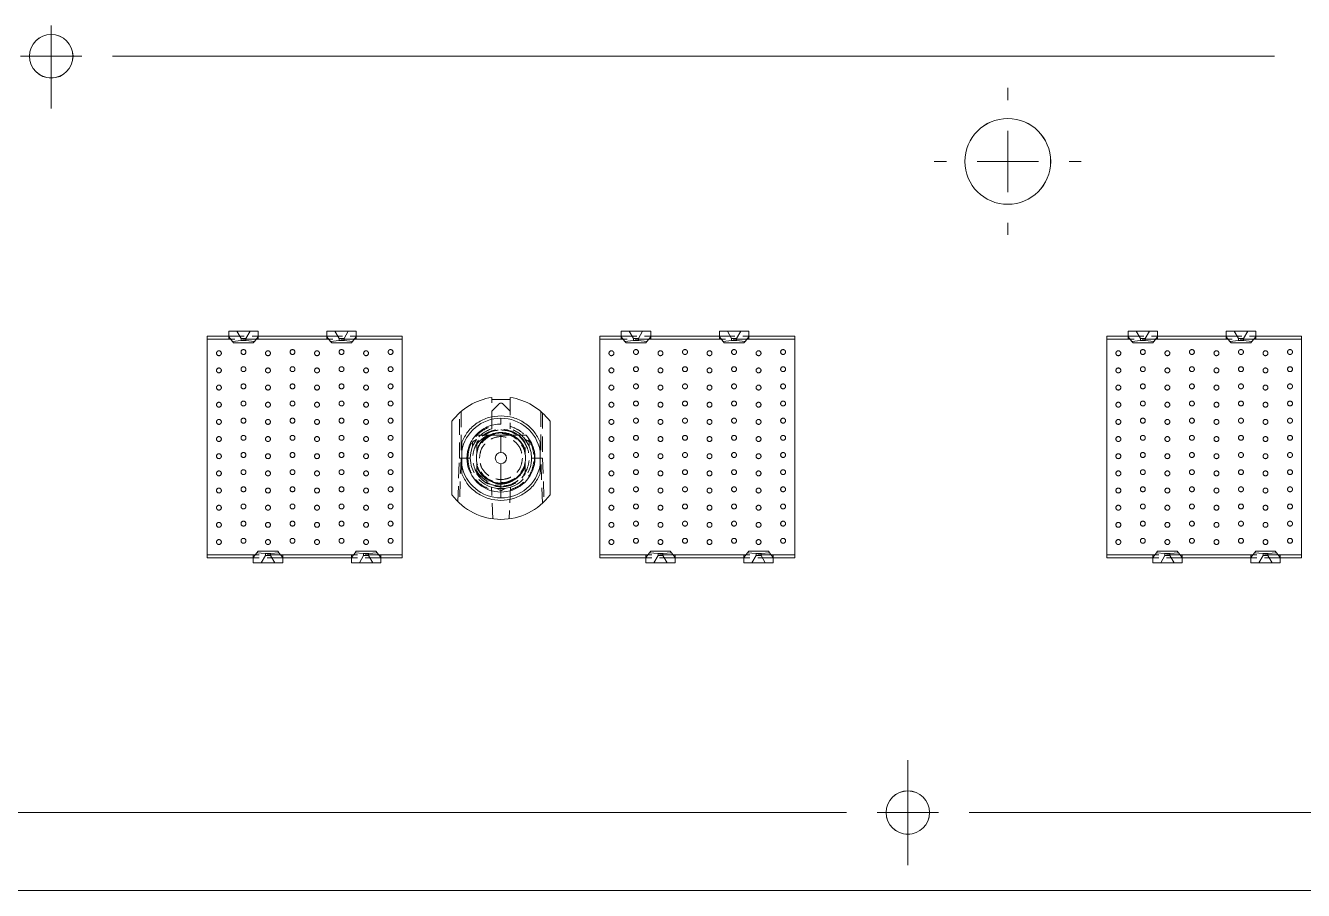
# Model space of a CAD drawing. Header units: millimetres. Extents: x -17 to 589, y 5 to 415.
# Drawn here: x 290.5 to 394.7, y 96.4 to 166.9 of the extents above; entities that cross this region are included whole.
import ezdxf

# ---------------------------------------------------------------- set-up
doc = ezdxf.new("R2010")
doc.units = ezdxf.units.MM
doc.linetypes.add('HIDDEN', pattern=[1.905, 1.27, -0.635])

# ---------------------------------------------------------------- blocks, each defined once
blk = doc.blocks.new('SW_CENTERMARKSYMBOL_1')
at = {"color": 0, "linetype": 'Continuous', "lineweight": 0}
for p, q in [((104.77, 0), (104.77, 2.5)), ((104.77, 0), (102.27, 0)), ((104.77, 0), (104.77, -2.5)), ((104.77, 0), (107.27, 0)), ((204.54, 0), (109.77, 0)), ((104.77, -2.5), (104.77, -4.275))]:
    blk.add_line(p, q, dxfattribs=at)
blk = doc.blocks.new('SW_CENTERMARKSYMBOL_0')
at = {"color": 0, "linetype": 'Continuous', "lineweight": 0}
for p, q in [((139.7, 2.5), (139.7, 4.275)), ((139.7, 0), (139.7, 2.5)), ((134.7, 0), (5, 0)), ((139.7, 0), (137.2, 0)), ((139.7, 0), (139.7, -2.5)), ((139.7, 0), (142.2, 0)), ((274.4, 0), (144.7, 0)), ((139.7, -2.5), (139.7, -4.275))]:
    blk.add_line(p, q, dxfattribs=at)
blk = doc.blocks.new('SW_CENTERMARKSYMBOL_6')
at = {"color": 0, "linetype": 'Continuous', "lineweight": 0}
for p, q in [((0, 5), (0, 6)), ((0, 0), (0, 2.5)), ((-5, 0), (-6, 0)), ((0, 0), (-2.5, 0)), ((0, 0), (0, -2.5)), ((0, 0), (2.5, 0)), ((5, 0), (6, 0)), ((0, -5), (0, -6))]:
    blk.add_line(p, q, dxfattribs=at)
blk = doc.blocks.new('d')
at = {"color": 5, "lineweight": 15}
blk.add_line((685.8, 50.93), (1117.6, 50.93), dxfattribs=at)
for centre, radius in [((901.69, 118.98), 1.78), ((979.7, 110.4), 3.5), ((971.55, 57.28), 1.77)]:
    blk.add_circle(centre, radius, dxfattribs=at)
at = {"color": 5, "lineweight": 0}
for name, p in [('SW_CENTERMARKSYMBOL_1', (796.92, 118.98)), ('SW_CENTERMARKSYMBOL_6', (979.7, 110.4)), ('SW_CENTERMARKSYMBOL_0', (831.85, 57.28))]:
    blk.add_blockref(name, p, dxfattribs=at)

msp = doc.modelspace()

# ---------------------------------------------------------------- linework, layer by layer
at = {"color": 7, "linetype": 'Continuous', "lineweight": 15}
for p, q in [((307.0269, 141.5639), (307.0269, 142.0139)), ((307.0269, 142.0139), (307.6805, 142.0139)), ((307.6805, 142.0139), (308.0269, 141.4139)), ((307.6805, 142.0139), (308.7733, 142.0139)), ((308.4269, 141.4139), (308.7733, 142.0139)), ((308.7733, 142.0139), (309.4269, 142.0139)), ((309.4269, 142.0139), (309.4269, 141.5639)), ((315.0269, 141.5639), (315.0269, 142.0139)), ((315.0269, 142.0139), (315.6805, 142.0139)), ((315.6805, 142.0139), (316.0269, 141.4139)), ((315.6805, 142.0139), (316.7733, 142.0139)), ((316.4269, 141.4139), (316.7733, 142.0139)), ((316.7733, 142.0139), (317.4269, 142.0139)), ((317.4269, 142.0139), (317.4269, 141.5639)), ((339.0369, 141.5639), (339.0369, 142.0139)), ((339.0369, 142.0139), (339.6905, 142.0139)), ((339.6905, 142.0139), (340.0369, 141.4139)), ((339.6905, 142.0139), (340.7833, 142.0139)), ((340.4369, 141.4139), (340.7833, 142.0139)), ((340.7833, 142.0139), (341.4369, 142.0139)), ((341.4369, 142.0139), (341.4369, 141.5639)), ((347.0369, 141.5639), (347.0369, 142.0139)), ((347.0369, 142.0139), (347.6905, 142.0139)), ((347.6905, 142.0139), (348.0369, 141.4139)), ((347.6905, 142.0139), (348.7833, 142.0139)), ((348.4369, 141.4139), (348.7833, 142.0139)), ((348.7833, 142.0139), (349.4369, 142.0139)), ((349.4369, 142.0139), (349.4369, 141.5639)), ((380.3769, 141.5639), (380.3769, 142.0139)), ((380.3769, 142.0139), (381.0305, 142.0139)), ((381.0305, 142.0139), (381.3769, 141.4139)), ((381.0305, 142.0139), (382.1233, 142.0139)), ((381.7769, 141.4139), (382.1233, 142.0139)), ((382.1233, 142.0139), (382.7769, 142.0139)), ((382.7769, 142.0139), (382.7769, 141.5639)), ((388.3769, 141.5639), (388.3769, 142.0139)), ((388.3769, 142.0139), (389.0305, 142.0139)), ((389.0305, 142.0139), (389.3769, 141.4139)), ((389.0305, 142.0139), (390.1233, 142.0139)), ((389.7769, 141.4139), (390.1233, 142.0139)), ((390.1233, 142.0139), (390.7769, 142.0139)), ((390.7769, 142.0139), (390.7769, 141.5639)), ((305.2769, 141.6139), (307.0269, 141.6139)), ((305.2769, 141.6139), (305.2769, 141.3639)), ((305.2769, 141.3639), (305.2769, 123.7639)), ((307.0269, 141.3639), (305.2769, 141.3639)), ((307.3316, 141.1831), (307.0269, 141.5639)), ((307.0269, 141.3639), (307.0269, 141.5639)), ((307.3316, 141.1831), (308.0269, 141.2439)), ((307.4269, 141.0639), (307.3316, 141.1831)), ((309.0269, 141.0639), (307.4269, 141.0639)), ((308.0269, 141.4139), (308.0269, 141.2439)), ((308.4269, 141.4139), (308.0269, 141.4139)), ((308.0269, 141.2439), (308.4269, 141.2439)), ((308.4269, 141.2439), (308.4269, 141.4139)), ((308.4269, 141.2439), (309.1223, 141.1831)), ((309.1223, 141.1831), (309.0269, 141.0639)), ((309.1223, 141.1831), (309.4269, 141.5639)), ((309.4269, 141.6139), (315.0269, 141.6139)), ((309.4269, 141.5639), (309.4269, 141.3639)), ((315.0269, 141.3639), (309.4269, 141.3639)), ((315.3316, 141.1831), (315.0269, 141.5639)), ((315.0269, 141.3639), (315.0269, 141.5639)), ((315.3316, 141.1831), (316.0269, 141.2439)), ((315.4269, 141.0639), (315.3316, 141.1831)), ((317.0269, 141.0639), (315.4269, 141.0639)), ((316.4269, 141.4139), (316.0269, 141.4139)), ((316.0269, 141.4139), (316.0269, 141.2439)), ((316.0269, 141.2439), (316.4269, 141.2439)), ((316.4269, 141.2439), (316.4269, 141.4139)), ((316.4269, 141.2439), (317.1223, 141.1831)), ((317.1223, 141.1831), (317.0269, 141.0639)), ((317.4269, 141.5639), (317.1223, 141.1831)), ((317.4269, 141.6139), (321.1769, 141.6139)), ((317.4269, 141.5639), (317.4269, 141.3639)), ((321.1769, 141.3639), (317.4269, 141.3639)), ((321.1769, 141.6139), (321.1769, 141.3639)), ((321.1769, 123.7639), (321.1769, 141.3639)), ((337.2869, 141.6139), (339.0369, 141.6139)), ((337.2869, 141.6139), (337.2869, 141.3639)), ((339.0369, 141.3639), (337.2869, 141.3639)), ((337.2869, 141.3639), (337.2869, 123.7639)), ((339.3416, 141.1831), (339.0369, 141.5639)), ((339.0369, 141.3639), (339.0369, 141.5639)), ((339.3416, 141.1831), (340.0369, 141.2439)), ((339.4369, 141.0639), (339.3416, 141.1831)), ((341.0369, 141.0639), (339.4369, 141.0639)), ((340.4369, 141.4139), (340.0369, 141.4139)), ((340.0369, 141.4139), (340.0369, 141.2439)), ((340.0369, 141.2439), (340.4369, 141.2439)), ((340.4369, 141.2439), (340.4369, 141.4139)), ((340.4369, 141.2439), (341.1323, 141.1831)), ((341.1323, 141.1831), (341.0369, 141.0639)), ((341.1323, 141.1831), (341.4369, 141.5639)), ((341.4369, 141.6139), (347.0369, 141.6139)), ((341.4369, 141.5639), (341.4369, 141.3639)), ((347.0369, 141.3639), (341.4369, 141.3639)), ((347.3416, 141.1831), (347.0369, 141.5639)), ((347.0369, 141.3639), (347.0369, 141.5639)), ((347.3416, 141.1831), (348.0369, 141.2439)), ((347.4369, 141.0639), (347.3416, 141.1831)), ((349.0369, 141.0639), (347.4369, 141.0639)), ((348.4369, 141.4139), (348.0369, 141.4139)), ((348.0369, 141.4139), (348.0369, 141.2439)), ((348.0369, 141.2439), (348.4369, 141.2439)), ((348.4369, 141.2439), (348.4369, 141.4139)), ((348.4369, 141.2439), (349.1323, 141.1831)), ((349.1323, 141.1831), (349.0369, 141.0639)), ((349.4369, 141.5639), (349.1323, 141.1831)), ((349.4369, 141.6139), (353.1869, 141.6139)), ((349.4369, 141.5639), (349.4369, 141.3639)), ((353.1869, 141.3639), (349.4369, 141.3639)), ((353.1869, 141.6139), (353.1869, 141.3639)), ((353.1869, 123.7639), (353.1869, 141.3639)), ((378.6269, 141.6139), (380.3769, 141.6139)), ((378.6269, 141.6139), (378.6269, 141.3639)), ((378.6269, 141.3639), (378.6269, 123.7639)), ((380.3769, 141.3639), (378.6269, 141.3639)), ((380.6816, 141.1831), (380.3769, 141.5639)), ((380.3769, 141.3639), (380.3769, 141.5639)), ((380.6816, 141.1831), (381.3769, 141.2439)), ((380.7769, 141.0639), (380.6816, 141.1831)), ((382.3769, 141.0639), (380.7769, 141.0639)), ((381.3769, 141.4139), (381.3769, 141.2439)), ((381.7769, 141.4139), (381.3769, 141.4139)), ((381.3769, 141.2439), (381.7769, 141.2439)), ((381.7769, 141.2439), (381.7769, 141.4139)), ((381.7769, 141.2439), (382.4723, 141.1831)), ((382.4723, 141.1831), (382.3769, 141.0639)), ((382.4723, 141.1831), (382.7769, 141.5639)), ((382.7769, 141.6139), (388.3769, 141.6139)), ((382.7769, 141.5639), (382.7769, 141.3639)), ((388.3769, 141.3639), (382.7769, 141.3639)), ((388.6816, 141.1831), (388.3769, 141.5639)), ((388.3769, 141.3639), (388.3769, 141.5639)), ((388.6816, 141.1831), (389.3769, 141.2439)), ((388.7769, 141.0639), (388.6816, 141.1831)), ((390.3769, 141.0639), (388.7769, 141.0639)), ((389.3769, 141.4139), (389.3769, 141.2439)), ((389.7769, 141.4139), (389.3769, 141.4139)), ((389.3769, 141.2439), (389.7769, 141.2439)), ((389.7769, 141.2439), (389.7769, 141.4139)), ((389.7769, 141.2439), (390.4723, 141.1831)), ((390.4723, 141.1831), (390.3769, 141.0639)), ((390.7769, 141.5639), (390.4723, 141.1831)), ((390.7769, 141.6139), (394.5269, 141.6139)), ((390.7769, 141.5639), (390.7769, 141.3639)), ((394.5269, 141.3639), (390.7769, 141.3639)), ((394.5269, 141.6139), (394.5269, 141.3639)), ((394.5269, 123.7639), (394.5269, 141.3639)), ((328.4769, 136.6073), (328.4769, 136.4389)), ((329.9769, 136.6073), (329.9769, 136.4389)), ((329.9769, 136.4389), (328.4769, 136.4389)), ((325.2269, 134.6639), (325.2269, 128.6639)), ((329.2269, 134.9139), (329.2269, 134.4389)), ((333.2269, 128.6639), (333.2269, 134.6639)), ((329.2269, 132.1287), (329.2269, 133.5389)), ((329.2269, 128.8889), (329.2269, 131.1991)), ((329.2269, 128.8889), (329.2269, 128.4139)), ((309.3316, 123.9447), (309.4269, 124.0639)), ((309.4269, 124.0639), (311.0269, 124.0639)), ((311.0269, 124.0639), (311.1223, 123.9447)), ((317.3314, 123.9445), (317.4269, 124.0639)), ((317.4269, 124.0639), (319.0269, 124.0639)), ((319.0269, 124.0639), (319.1224, 123.9445)), ((341.3416, 123.9447), (341.4369, 124.0639)), ((341.4369, 124.0639), (343.0369, 124.0639)), ((343.0369, 124.0639), (343.1323, 123.9447)), ((349.3414, 123.9445), (349.4369, 124.0639)), ((349.4369, 124.0639), (351.0369, 124.0639)), ((351.0369, 124.0639), (351.1324, 123.9445)), ((382.6816, 123.9447), (382.7769, 124.0639)), ((382.7769, 124.0639), (384.3769, 124.0639)), ((384.3769, 124.0639), (384.4723, 123.9447)), ((390.6814, 123.9445), (390.7769, 124.0639)), ((390.7769, 124.0639), (392.3769, 124.0639)), ((392.3769, 124.0639), (392.4724, 123.9445)), ((305.2769, 123.7639), (309.0269, 123.7639)), ((305.2769, 123.7639), (305.2769, 123.5139)), ((305.2769, 123.5139), (309.0269, 123.5139)), ((309.3316, 123.9447), (309.0269, 123.5639)), ((309.0269, 123.5639), (309.0269, 123.7639)), ((309.0269, 123.1139), (309.0269, 123.5639)), ((309.6805, 123.1139), (309.0269, 123.1139)), ((310.0269, 123.8839), (309.3316, 123.9447)), ((310.0269, 123.7139), (309.6805, 123.1139)), ((310.7733, 123.1139), (309.6805, 123.1139)), ((310.0269, 123.8839), (310.0269, 123.7139)), ((310.4269, 123.8839), (310.0269, 123.8839)), ((310.0269, 123.7139), (310.4269, 123.7139)), ((311.1223, 123.9447), (310.4269, 123.8839)), ((310.4269, 123.7139), (310.4269, 123.8839)), ((310.7733, 123.1139), (310.4269, 123.7139)), ((311.4269, 123.1139), (310.7733, 123.1139)), ((311.1223, 123.9447), (311.4269, 123.5639)), ((311.4269, 123.7639), (317.0269, 123.7639)), ((311.4269, 123.7639), (311.4269, 123.5639)), ((311.4269, 123.5639), (311.4269, 123.1139)), ((317.0269, 123.5139), (311.4269, 123.5139)), ((317.0269, 123.5639), (317.3314, 123.9445)), ((317.0269, 123.5639), (317.0269, 123.7639)), ((317.0269, 123.1139), (317.0269, 123.5639)), ((317.6805, 123.1139), (317.0269, 123.1139)), ((318.0269, 123.8839), (317.3314, 123.9445)), ((318.0269, 123.7139), (317.6805, 123.1139)), ((318.7733, 123.1139), (317.6805, 123.1139)), ((318.4269, 123.8839), (318.0269, 123.8839)), ((318.0269, 123.8839), (318.0269, 123.7139)), ((318.0269, 123.7139), (318.4269, 123.7139)), ((319.1224, 123.9445), (318.4269, 123.8839)), ((318.4269, 123.7139), (318.4269, 123.8839)), ((318.7733, 123.1139), (318.4269, 123.7139)), ((319.4269, 123.1139), (318.7733, 123.1139)), ((319.1224, 123.9445), (319.4269, 123.5639)), ((319.4269, 123.7639), (321.1769, 123.7639)), ((319.4269, 123.7639), (319.4269, 123.5639)), ((319.4269, 123.5639), (319.4269, 123.1139)), ((321.1769, 123.5139), (319.4269, 123.5139)), ((321.1769, 123.5139), (321.1769, 123.7639)), ((337.2869, 123.7639), (341.0369, 123.7639)), ((337.2869, 123.7639), (337.2869, 123.5139)), ((337.2869, 123.5139), (341.0369, 123.5139)), ((341.3416, 123.9447), (341.0369, 123.5639)), ((341.0369, 123.5639), (341.0369, 123.7639)), ((341.0369, 123.1139), (341.0369, 123.5639)), ((341.6905, 123.1139), (341.0369, 123.1139)), ((342.0369, 123.8839), (341.3416, 123.9447)), ((342.0369, 123.7139), (341.6905, 123.1139)), ((342.7833, 123.1139), (341.6905, 123.1139)), ((342.0369, 123.8839), (342.0369, 123.7139)), ((342.4369, 123.8839), (342.0369, 123.8839)), ((342.0369, 123.7139), (342.4369, 123.7139)), ((343.1323, 123.9447), (342.4369, 123.8839)), ((342.4369, 123.7139), (342.4369, 123.8839)), ((342.7833, 123.1139), (342.4369, 123.7139)), ((343.4369, 123.1139), (342.7833, 123.1139)), ((343.1323, 123.9447), (343.4369, 123.5639)), ((343.4369, 123.7639), (349.0369, 123.7639)), ((343.4369, 123.7639), (343.4369, 123.5639)), ((343.4369, 123.5639), (343.4369, 123.1139)), ((349.0369, 123.5139), (343.4369, 123.5139)), ((349.0369, 123.5639), (349.3414, 123.9445)), ((349.0369, 123.5639), (349.0369, 123.7639)), ((349.0369, 123.1139), (349.0369, 123.5639)), ((349.6905, 123.1139), (349.0369, 123.1139)), ((350.0369, 123.8839), (349.3414, 123.9445)), ((350.0369, 123.7139), (349.6905, 123.1139)), ((350.7833, 123.1139), (349.6905, 123.1139)), ((350.4369, 123.8839), (350.0369, 123.8839)), ((350.0369, 123.8839), (350.0369, 123.7139)), ((350.0369, 123.7139), (350.4369, 123.7139)), ((351.1324, 123.9445), (350.4369, 123.8839)), ((350.4369, 123.7139), (350.4369, 123.8839)), ((350.7833, 123.1139), (350.4369, 123.7139)), ((351.4369, 123.1139), (350.7833, 123.1139)), ((351.1324, 123.9445), (351.4369, 123.5639)), ((351.4369, 123.7639), (353.1869, 123.7639)), ((351.4369, 123.7639), (351.4369, 123.5639)), ((351.4369, 123.5639), (351.4369, 123.1139)), ((353.1869, 123.5139), (351.4369, 123.5139)), ((353.1869, 123.5139), (353.1869, 123.7639)), ((378.6269, 123.7639), (382.3769, 123.7639)), ((378.6269, 123.7639), (378.6269, 123.5139)), ((378.6269, 123.5139), (382.3769, 123.5139)), ((382.6816, 123.9447), (382.3769, 123.5639)), ((382.3769, 123.5639), (382.3769, 123.7639)), ((382.3769, 123.1139), (382.3769, 123.5639)), ((383.0305, 123.1139), (382.3769, 123.1139)), ((383.3769, 123.8839), (382.6816, 123.9447)), ((383.3769, 123.7139), (383.0305, 123.1139)), ((384.1233, 123.1139), (383.0305, 123.1139)), ((383.3769, 123.8839), (383.3769, 123.7139)), ((383.7769, 123.8839), (383.3769, 123.8839)), ((383.3769, 123.7139), (383.7769, 123.7139)), ((384.4723, 123.9447), (383.7769, 123.8839)), ((383.7769, 123.7139), (383.7769, 123.8839)), ((384.1233, 123.1139), (383.7769, 123.7139)), ((384.7769, 123.1139), (384.1233, 123.1139)), ((384.4723, 123.9447), (384.7769, 123.5639)), ((384.7769, 123.7639), (390.3769, 123.7639)), ((384.7769, 123.7639), (384.7769, 123.5639)), ((384.7769, 123.5639), (384.7769, 123.1139)), ((390.3769, 123.5139), (384.7769, 123.5139)), ((390.3769, 123.5639), (390.6814, 123.9445)), ((390.3769, 123.5639), (390.3769, 123.7639)), ((390.3769, 123.1139), (390.3769, 123.5639)), ((391.0305, 123.1139), (390.3769, 123.1139)), ((391.3769, 123.8839), (390.6814, 123.9445)), ((391.3769, 123.7139), (391.0305, 123.1139)), ((392.1233, 123.1139), (391.0305, 123.1139)), ((391.7769, 123.8839), (391.3769, 123.8839)), ((391.3769, 123.8839), (391.3769, 123.7139)), ((391.3769, 123.7139), (391.7769, 123.7139)), ((392.4724, 123.9445), (391.7769, 123.8839)), ((391.7769, 123.7139), (391.7769, 123.8839)), ((392.1233, 123.1139), (391.7769, 123.7139)), ((392.7769, 123.1139), (392.1233, 123.1139)), ((392.4724, 123.9445), (392.7769, 123.5639)), ((392.7769, 123.7639), (394.5269, 123.7639)), ((392.7769, 123.7639), (392.7769, 123.5639)), ((392.7769, 123.5639), (392.7769, 123.1139)), ((394.5269, 123.5139), (392.7769, 123.5139)), ((394.5269, 123.5139), (394.5269, 123.7639)), ((76.6569, 96.3939), (508.4569, 96.3939))]:
    msp.add_line(p, q, dxfattribs=at)
at = {"color": 7, "linetype": 'HIDDEN', "lineweight": 0}
for p, q in [((307.0269, 141.6139), (309.4269, 141.6139)), ((309.4269, 141.3639), (307.0269, 141.3639)), ((315.0269, 141.6139), (317.4269, 141.6139)), ((317.4269, 141.3639), (315.0269, 141.3639)), ((339.0369, 141.6139), (341.4369, 141.6139)), ((341.4369, 141.3639), (339.0369, 141.3639)), ((347.0369, 141.6139), (349.4369, 141.6139)), ((349.4369, 141.3639), (347.0369, 141.3639)), ((380.3769, 141.6139), (382.7769, 141.6139)), ((382.7769, 141.3639), (380.3769, 141.3639)), ((388.3769, 141.6139), (390.7769, 141.6139)), ((390.7769, 141.3639), (388.3769, 141.3639)), ((328.4769, 134.2576), (328.4769, 136.4389)), ((328.4769, 135.4987), (329.0501, 136.072)), ((329.4037, 136.072), (329.9769, 135.4987)), ((329.9769, 136.4389), (329.9769, 134.2576)), ((325.8326, 131.6639), (325.8326, 135.3352)), ((325.9769, 135.4636), (325.9769, 132.3142)), ((332.4769, 132.3142), (332.4769, 135.4636)), ((332.6213, 135.3352), (332.6213, 131.6639)), ((330.6246, 133.5531), (331.2019, 132.9374)), ((327.2414, 133.183), (326.9186, 132.6238)), ((327.4013, 133.1157), (327.2519, 132.9374)), ((327.4013, 133.1157), (327.2519, 132.9374)), ((327.2519, 132.9374), (327.2519, 131.9791)), ((327.2519, 132.6648), (327.2519, 132.3148)), ((327.4138, 132.6296), (327.2519, 132.3148)), ((327.2519, 132.2299), (327.3995, 132.5428)), ((330.9079, 132.8865), (331.2019, 132.3148)), ((330.908, 132.8865), (331.2019, 132.3148)), ((331.0421, 132.5689), (331.2019, 132.2299)), ((331.2019, 132.3148), (331.078, 132.5559)), ((331.2019, 132.5172), (331.2019, 132.3148)), ((331.5353, 132.6238), (331.2124, 133.183)), ((325.7084, 128.1114), (325.8325, 131.6639)), ((325.9769, 131.6639), (325.8326, 131.6639)), ((325.9769, 131.6639), (325.8482, 127.9782)), ((325.9769, 131.6639), (326.5269, 131.6639)), ((326.7269, 131.6639), (326.5269, 131.6639)), ((327.2519, 131.3487), (327.2519, 130.5913)), ((331.2019, 131.9791), (331.2019, 132.2299)), ((331.2019, 131.0979), (331.2019, 131.3487)), ((331.9269, 131.6639), (331.7269, 131.6639)), ((331.9269, 131.6639), (332.4769, 131.6639)), ((332.6056, 127.9782), (332.4769, 131.6639)), ((332.4769, 131.6639), (332.6213, 131.6639)), ((332.6214, 131.6639), (332.7454, 128.1114)), ((327.2519, 131.013), (327.2519, 130.3904)), ((327.2519, 131.013), (327.4594, 130.6095)), ((327.2519, 130.3904), (327.4811, 130.1169)), ((327.5144, 130.5414), (327.252, 131.0979)), ((327.5144, 130.5414), (327.252, 131.0979)), ((331.2019, 131.0979), (330.8407, 130.3924)), ((331.2019, 131.013), (330.9376, 130.499)), ((330.9376, 130.499), (331.2019, 131.013)), ((331.2019, 131.013), (330.9376, 130.499)), ((331.2019, 131.0979), (330.951, 130.5658)), ((331.2019, 131.0979), (330.951, 130.5658)), ((330.9721, 130.566), (331.2019, 131.013)), ((330.9959, 130.1445), (331.2019, 130.3904)), ((331.2019, 130.3904), (331.2019, 131.013)), ((331.9519, 131.1395), (331.9519, 131.1395)), ((328.5519, 126.7097), (328.462, 129.2838)), ((328.9041, 129.1848), (328.462, 129.2838)), ((328.7378, 129.3752), (329.2269, 129.3139)), ((329.2269, 129.3139), (329.4496, 129.3418)), ((329.9918, 129.2838), (329.5498, 129.1848)), ((329.9918, 129.2838), (329.9019, 126.7097)), ((329.1769, 129.0273), (328.9041, 129.1848)), ((328.9041, 129.1848), (329.5498, 129.1848)), ((329.5498, 129.1848), (329.2769, 129.0273)), ((311.4269, 123.7639), (309.0269, 123.7639)), ((311.4269, 123.5139), (309.0269, 123.5139)), ((319.4269, 123.7639), (317.0269, 123.7639)), ((319.4269, 123.5139), (317.0269, 123.5139)), ((343.4369, 123.7639), (341.0369, 123.7639)), ((343.4369, 123.5139), (341.0369, 123.5139)), ((351.4369, 123.7639), (349.0369, 123.7639)), ((351.4369, 123.5139), (349.0369, 123.5139)), ((384.7769, 123.7639), (382.3769, 123.7639)), ((384.7769, 123.5139), (382.3769, 123.5139)), ((392.7769, 123.7639), (390.3769, 123.7639)), ((392.7769, 123.5139), (390.3769, 123.5139))]:
    msp.add_line(p, q, dxfattribs=at)
at = {"color": 7, "linetype": 'HIDDEN', "lineweight": 0, "flags": 128}
for points in [[(328.4508, 133.5931), (328.4794, 133.5969), (328.4884, 133.597), (328.4897, 133.5968), (328.4905, 133.5964), (328.4907, 133.5962), (328.4907, 133.5962), (328.4907, 133.5961), (328.4908, 133.5961), (328.4908, 133.5961), (328.4908, 133.5961), (328.4908, 133.5961), (328.4908, 133.5962), (328.4907, 133.5964), (328.4907, 133.5965), (328.4907, 133.5965), (328.4907, 133.5965), (328.4907, 133.5965), (328.4907, 133.5965), (328.4907, 133.5964), (328.4908, 133.5962), (328.4908, 133.596), (328.4909, 133.5959), (328.4909, 133.5959), (328.4909, 133.5958), (328.4909, 133.5958), (328.4909, 133.5958), (328.4909, 133.5958), (328.4909, 133.5955), (328.4908, 133.5951), (328.4905, 133.5944), (328.4875, 133.5918), (328.358, 133.5276), (328.195, 133.4404)], [(326.7269, 131.6639), (326.7707, 132.1295), (326.9186, 132.6238)], [(327.2519, 132.9374), (327.2519, 132.9374)], [(327.2519, 132.9374), (327.2519, 132.9374)], [(327.2519, 132.9374), (327.2519, 132.9374)], [(327.2519, 132.9374), (327.2519, 132.9374)], [(327.2519, 132.9374), (327.2519, 132.9374)], [(327.2519, 132.9374), (327.2519, 132.9374)], [(327.2519, 132.9374), (327.2519, 132.9374)], [(327.2519, 132.9374), (327.2519, 132.9374)], [(331.2019, 132.9374), (331.2019, 132.9374)], [(331.5353, 132.6238), (331.6832, 132.1295), (331.7269, 131.6639)], [(327.2519, 131.9791), (327.2519, 131.9791)], [(327.2519, 131.3487), (327.2519, 131.3487)], [(331.2019, 132.2299), (331.2019, 132.2299)], [(331.2019, 132.2299), (331.2019, 132.2299)], [(331.2019, 132.2299), (331.2019, 132.2299)], [(331.2019, 132.2299), (331.2019, 132.2299)], [(331.2019, 132.2299), (331.2019, 132.2299)], [(327.2519, 130.3904), (327.2519, 130.3904)], [(327.2519, 130.3904), (327.2519, 130.3904)], [(327.2519, 130.3904), (327.2519, 130.3904)], [(327.2519, 130.3904), (327.2519, 130.3904)], [(327.2519, 130.3904), (327.2519, 130.3904)], [(327.2519, 130.3904), (327.2519, 130.3904)], [(327.2519, 130.3904), (327.2519, 130.3904)], [(327.4477, 130.6367), (327.4477, 130.6367)], [(331.2019, 131.0979), (331.2019, 131.0979)], [(331.2019, 131.0979), (331.2019, 131.0979)], [(331.2019, 131.0979), (331.2019, 131.0979)], [(331.2019, 131.0979), (331.2019, 131.0979)], [(331.2019, 131.0979), (331.2019, 131.0979)], [(331.2019, 131.0979), (331.2019, 131.0979)], [(331.2019, 131.0979), (331.2019, 131.0979)], [(331.2019, 131.0979), (331.2019, 131.0979)], [(331.2019, 130.3904), (331.2019, 130.3904)], [(328.1997, 129.8847), (328.1997, 129.8847)]]:
    msp.add_lwpolyline(points, dxfattribs=at)
at = {"color": 7, "linetype": 'Continuous', "lineweight": 15}
for centre, radius in [((292.5469, 164.4439), 1.775), ((370.5569, 155.8639), 3.5), ((362.4069, 102.7439), 1.775)]:
    msp.add_circle(centre, radius, dxfattribs=at)
at = {"color": 7, "linetype": 'HIDDEN', "lineweight": 0}
for centre, radius in [((306.2269, 140.2139), 0.2), ((308.2269, 140.3139), 0.2), ((310.2269, 140.2139), 0.2), ((312.2269, 140.3139), 0.2), ((314.2269, 140.2139), 0.2), ((316.2269, 140.3139), 0.2), ((318.2269, 140.2139), 0.2), ((320.2269, 140.3139), 0.2), ((338.2369, 140.2139), 0.2), ((340.2369, 140.3139), 0.2), ((342.2369, 140.2139), 0.2), ((344.2369, 140.3139), 0.2), ((346.2369, 140.2139), 0.2), ((348.2369, 140.3139), 0.2), ((350.2369, 140.2139), 0.2), ((352.2369, 140.3139), 0.2), ((379.5769, 140.2139), 0.2), ((381.5769, 140.3139), 0.2), ((383.5769, 140.2139), 0.2), ((385.5769, 140.3139), 0.2), ((387.5769, 140.2139), 0.2), ((389.5769, 140.3139), 0.2), ((391.5769, 140.2139), 0.2), ((393.5769, 140.3139), 0.2), ((306.2269, 138.8139), 0.2), ((308.2269, 138.9139), 0.2), ((310.2269, 138.8139), 0.2), ((312.2269, 138.9139), 0.2), ((314.2269, 138.8139), 0.2), ((316.2269, 138.9139), 0.2), ((318.2269, 138.8139), 0.2), ((320.2269, 138.9139), 0.2), ((338.2369, 138.8139), 0.2), ((340.2369, 138.9139), 0.2), ((342.2369, 138.8139), 0.2), ((344.2369, 138.9139), 0.2), ((346.2369, 138.8139), 0.2), ((348.2369, 138.9139), 0.2), ((350.2369, 138.8139), 0.2), ((352.2369, 138.9139), 0.2), ((379.5769, 138.8139), 0.2), ((381.5769, 138.9139), 0.2), ((383.5769, 138.8139), 0.2), ((385.5769, 138.9139), 0.2), ((387.5769, 138.8139), 0.2), ((389.5769, 138.9139), 0.2), ((391.5769, 138.8139), 0.2), ((393.5769, 138.9139), 0.2), ((306.2269, 137.4139), 0.2), ((308.2269, 137.5139), 0.2), ((310.2269, 137.4139), 0.2), ((312.2269, 137.5139), 0.2), ((314.2269, 137.4139), 0.2), ((316.2269, 137.5139), 0.2), ((318.2269, 137.4139), 0.2), ((320.2269, 137.5139), 0.2), ((338.2369, 137.4139), 0.2), ((340.2369, 137.5139), 0.2), ((342.2369, 137.4139), 0.2), ((344.2369, 137.5139), 0.2), ((346.2369, 137.4139), 0.2), ((348.2369, 137.5139), 0.2), ((350.2369, 137.4139), 0.2), ((352.2369, 137.5139), 0.2), ((379.5769, 137.4139), 0.2), ((381.5769, 137.5139), 0.2), ((383.5769, 137.4139), 0.2), ((385.5769, 137.5139), 0.2), ((387.5769, 137.4139), 0.2), ((389.5769, 137.5139), 0.2), ((391.5769, 137.4139), 0.2), ((393.5769, 137.5139), 0.2), ((306.2269, 136.0139), 0.2), ((308.2269, 136.1139), 0.2), ((310.2269, 136.0139), 0.2), ((312.2269, 136.1139), 0.2), ((314.2269, 136.0139), 0.2), ((316.2269, 136.1139), 0.2), ((318.2269, 136.0139), 0.2), ((320.2269, 136.1139), 0.2), ((338.2369, 136.0139), 0.2), ((340.2369, 136.1139), 0.2), ((342.2369, 136.0139), 0.2), ((344.2369, 136.1139), 0.2), ((346.2369, 136.0139), 0.2), ((348.2369, 136.1139), 0.2), ((350.2369, 136.0139), 0.2), ((352.2369, 136.1139), 0.2), ((379.5769, 136.0139), 0.2), ((381.5769, 136.1139), 0.2), ((383.5769, 136.0139), 0.2), ((385.5769, 136.1139), 0.2), ((387.5769, 136.0139), 0.2), ((389.5769, 136.1139), 0.2), ((391.5769, 136.0139), 0.2), ((393.5769, 136.1139), 0.2), ((306.2269, 134.6139), 0.2), ((308.2269, 134.7139), 0.2), ((310.2269, 134.6139), 0.2), ((312.2269, 134.7139), 0.2), ((314.2269, 134.6139), 0.2), ((316.2269, 134.7139), 0.2), ((318.2269, 134.6139), 0.2), ((320.2269, 134.7139), 0.2), ((338.2369, 134.6139), 0.2), ((340.2369, 134.7139), 0.2), ((342.2369, 134.6139), 0.2), ((344.2369, 134.7139), 0.2), ((346.2369, 134.6139), 0.2), ((348.2369, 134.7139), 0.2), ((350.2369, 134.6139), 0.2), ((352.2369, 134.7139), 0.2), ((379.5769, 134.6139), 0.2), ((381.5769, 134.7139), 0.2), ((383.5769, 134.6139), 0.2), ((385.5769, 134.7139), 0.2), ((387.5769, 134.6139), 0.2), ((389.5769, 134.7139), 0.2), ((391.5769, 134.6139), 0.2), ((393.5769, 134.7139), 0.2), ((306.2269, 133.2139), 0.2), ((308.2269, 133.3139), 0.2), ((310.2269, 133.2139), 0.2), ((312.2269, 133.3139), 0.2), ((314.2269, 133.2139), 0.2), ((316.2269, 133.3139), 0.2), ((318.2269, 133.2139), 0.2), ((320.2269, 133.3139), 0.2), ((329.2269, 131.6639), 2), ((338.2369, 133.2139), 0.2), ((340.2369, 133.3139), 0.2), ((342.2369, 133.2139), 0.2), ((344.2369, 133.3139), 0.2), ((346.2369, 133.2139), 0.2), ((348.2369, 133.3139), 0.2), ((350.2369, 133.2139), 0.2), ((352.2369, 133.3139), 0.2), ((379.5769, 133.2139), 0.2), ((381.5769, 133.3139), 0.2), ((383.5769, 133.2139), 0.2), ((385.5769, 133.3139), 0.2), ((387.5769, 133.2139), 0.2), ((389.5769, 133.3139), 0.2), ((391.5769, 133.2139), 0.2), ((393.5769, 133.3139), 0.2), ((306.2269, 131.8139), 0.2), ((308.2269, 131.9139), 0.2), ((310.2269, 131.8139), 0.2), ((312.2269, 131.9139), 0.2), ((314.2269, 131.8139), 0.2), ((316.2269, 131.9139), 0.2), ((318.2269, 131.8139), 0.2), ((320.2269, 131.9139), 0.2), ((338.2369, 131.8139), 0.2), ((340.2369, 131.9139), 0.2), ((342.2369, 131.8139), 0.2), ((344.2369, 131.9139), 0.2), ((346.2369, 131.8139), 0.2), ((348.2369, 131.9139), 0.2), ((350.2369, 131.8139), 0.2), ((352.2369, 131.9139), 0.2), ((379.5769, 131.8139), 0.2), ((381.5769, 131.9139), 0.2), ((383.5769, 131.8139), 0.2), ((385.5769, 131.9139), 0.2), ((387.5769, 131.8139), 0.2), ((389.5769, 131.9139), 0.2), ((391.5769, 131.8139), 0.2), ((393.5769, 131.9139), 0.2), ((306.2269, 130.4139), 0.2), ((308.2269, 130.5139), 0.2), ((310.2269, 130.4139), 0.2), ((312.2269, 130.5139), 0.2), ((314.2269, 130.4139), 0.2), ((316.2269, 130.5139), 0.2), ((318.2269, 130.4139), 0.2), ((320.2269, 130.5139), 0.2), ((338.2369, 130.4139), 0.2), ((340.2369, 130.5139), 0.2), ((342.2369, 130.4139), 0.2), ((344.2369, 130.5139), 0.2), ((346.2369, 130.4139), 0.2), ((348.2369, 130.5139), 0.2), ((350.2369, 130.4139), 0.2), ((352.2369, 130.5139), 0.2), ((379.5769, 130.4139), 0.2), ((381.5769, 130.5139), 0.2), ((383.5769, 130.4139), 0.2), ((385.5769, 130.5139), 0.2), ((387.5769, 130.4139), 0.2), ((389.5769, 130.5139), 0.2), ((391.5769, 130.4139), 0.2), ((393.5769, 130.5139), 0.2), ((308.2269, 129.1139), 0.2), ((312.2269, 129.1139), 0.2), ((316.2269, 129.1139), 0.2), ((320.2269, 129.1139), 0.2), ((340.2369, 129.1139), 0.2), ((344.2369, 129.1139), 0.2), ((348.2369, 129.1139), 0.2), ((352.2369, 129.1139), 0.2), ((381.5769, 129.1139), 0.2), ((385.5769, 129.1139), 0.2), ((389.5769, 129.1139), 0.2), ((393.5769, 129.1139), 0.2), ((306.2269, 129.0139), 0.2), ((310.2269, 129.0139), 0.2), ((314.2269, 129.0139), 0.2), ((318.2269, 129.0139), 0.2), ((338.2369, 129.0139), 0.2), ((342.2369, 129.0139), 0.2), ((346.2369, 129.0139), 0.2), ((350.2369, 129.0139), 0.2), ((379.5769, 129.0139), 0.2), ((383.5769, 129.0139), 0.2), ((387.5769, 129.0139), 0.2), ((391.5769, 129.0139), 0.2), ((306.2269, 127.6139), 0.2), ((308.2269, 127.7139), 0.2), ((310.2269, 127.6139), 0.2), ((312.2269, 127.7139), 0.2), ((314.2269, 127.6139), 0.2), ((316.2269, 127.7139), 0.2), ((318.2269, 127.6139), 0.2), ((320.2269, 127.7139), 0.2), ((338.2369, 127.6139), 0.2), ((340.2369, 127.7139), 0.2), ((342.2369, 127.6139), 0.2), ((344.2369, 127.7139), 0.2), ((346.2369, 127.6139), 0.2), ((348.2369, 127.7139), 0.2), ((350.2369, 127.6139), 0.2), ((352.2369, 127.7139), 0.2), ((379.5769, 127.6139), 0.2), ((381.5769, 127.7139), 0.2), ((383.5769, 127.6139), 0.2), ((385.5769, 127.7139), 0.2), ((387.5769, 127.6139), 0.2), ((389.5769, 127.7139), 0.2), ((391.5769, 127.6139), 0.2), ((393.5769, 127.7139), 0.2), ((306.2269, 126.2139), 0.2), ((308.2269, 126.3139), 0.2), ((310.2269, 126.2139), 0.2), ((312.2269, 126.3139), 0.2), ((314.2269, 126.2139), 0.2), ((316.2269, 126.3139), 0.2), ((318.2269, 126.2139), 0.2), ((320.2269, 126.3139), 0.2), ((338.2369, 126.2139), 0.2), ((340.2369, 126.3139), 0.2), ((342.2369, 126.2139), 0.2), ((344.2369, 126.3139), 0.2), ((346.2369, 126.2139), 0.2), ((348.2369, 126.3139), 0.2), ((350.2369, 126.2139), 0.2), ((352.2369, 126.3139), 0.2), ((379.5769, 126.2139), 0.2), ((381.5769, 126.3139), 0.2), ((383.5769, 126.2139), 0.2), ((385.5769, 126.3139), 0.2), ((387.5769, 126.2139), 0.2), ((389.5769, 126.3139), 0.2), ((391.5769, 126.2139), 0.2), ((393.5769, 126.3139), 0.2), ((308.2269, 124.9139), 0.2), ((312.2269, 124.9139), 0.2), ((316.2269, 124.9139), 0.2), ((320.2269, 124.9139), 0.2), ((340.2369, 124.9139), 0.2), ((344.2369, 124.9139), 0.2), ((348.2369, 124.9139), 0.2), ((352.2369, 124.9139), 0.2), ((381.5769, 124.9139), 0.2), ((385.5769, 124.9139), 0.2), ((389.5769, 124.9139), 0.2), ((393.5769, 124.9139), 0.2), ((306.2269, 124.8139), 0.2), ((310.2269, 124.8139), 0.2), ((314.2269, 124.8139), 0.2), ((318.2269, 124.8139), 0.2), ((338.2369, 124.8139), 0.2), ((342.2369, 124.8139), 0.2), ((346.2369, 124.8139), 0.2), ((350.2369, 124.8139), 0.2), ((379.5769, 124.8139), 0.2), ((383.5769, 124.8139), 0.2), ((387.5769, 124.8139), 0.2), ((391.5769, 124.8139), 0.2)]:
    msp.add_circle(centre, radius, dxfattribs=at)
at = {"color": 7, "linetype": 'Continuous', "lineweight": 15}
for radius, start, end in [(5, 98.626927, 143.130102), (5, 36.869898, 81.373073), (3.25, 90, 169.936726), (3.25, 10.063274, 90), (2.775, 137.49336, 169.107053), (2.775, 10.893239, 42.506629), (2.775, 169.106678, 190.893764), (0.4648, 90, 270), (0.4648, 270, 90), (2.775, 349.10676, 10.892947), (3.25, 190.063274, 270), (2.775, 190.892947, 270), (2.775, 270, 349.107053), (3.25, 270, 349.936726), (5, 216.869898, 323.130102)]:
    msp.add_arc((329.2269, 131.6639), radius, start, end, dxfattribs=at)
at = {"color": 7, "linetype": 'HIDDEN', "lineweight": 0}
for radius, start, end in [(2.5, 107.457603, 142.57976), (2.35, 53.505811, 147.185082), (2.5, 37.42024, 72.542397), (2.5, 180, 252.184311), (2.5, 287.815689, 0)]:
    msp.add_arc((329.2269, 131.6639), radius, start, end, dxfattribs=at)
for points in [[(329.0501, 136.072), (329.076, 136.0925), (329.1276, 136.1335), (329.2269, 136.151), (329.3262, 136.1335), (329.3779, 136.0925), (329.4037, 136.072)], [(327.4769, 131.6639), (327.5032, 131.8929), (327.5558, 132.351), (327.9605, 132.9335), (328.539, 133.3228), (329.2269, 133.4595), (329.9149, 133.3228), (330.4933, 132.9335), (330.898, 132.351), (330.9506, 131.8929), (330.9769, 131.6639)], [(331.2019, 132.2299), (331.1537, 132.3691), (331.0573, 132.6475), (330.8783, 132.8816), (330.7888, 132.9986)], [(330.9769, 131.6639), (330.9506, 131.4349), (330.898, 130.9768), (330.4933, 130.3942), (329.9149, 130.005), (329.2269, 129.8683), (328.539, 130.005), (327.9605, 130.3942), (327.5558, 130.9768), (327.5032, 131.4349), (327.4769, 131.6639)], [(327.2519, 130.3904), (327.3697, 130.2336), (327.6054, 129.9202), (328.092, 129.5817), (328.6402, 129.3561), (329.0314, 129.328), (329.2269, 129.3139)], [(329.2269, 129.3139), (329.4225, 129.328), (329.8136, 129.3561), (330.3618, 129.5817), (330.8485, 129.9202), (331.0841, 130.2336), (331.2019, 130.3904)], [(329.2769, 129.0273), (329.269, 129.0235), (329.2532, 129.0159), (329.2269, 129.0129), (329.2006, 129.0159), (329.1848, 129.0235), (329.1769, 129.0273)]]:
    msp.add_open_spline(points, degree=3, dxfattribs=at)
at = {"color": 7, "linetype": 'Continuous', "lineweight": 15}
for points, knots in [([(326.0269, 132.9533), (326.1781, 133.253), (326.4874, 133.8662), (327.2724, 134.5642), (328.214, 135.0297), (328.8984, 135.0863), (329.233, 135.1139)], [0, 0, 0, 0, 0.24439039, 0.5, 0.75560961, 1, 1, 1, 1]), ([(329.2269, 134.4389), (329.0352, 134.4275), (328.6516, 134.4046), (328.1025, 134.2198), (327.5952, 133.9399), (327.3192, 133.6726), (327.1812, 133.5389)], [0, 0, 0, 0, 0.25000018, 0.50000025, 0.75000022, 1, 1, 1, 1]), ([(329.233, 135.1139), (329.5665, 135.0853), (330.2487, 135.0267), (331.1864, 134.5605), (331.968, 133.8636), (332.2762, 133.2522), (332.4269, 132.9533)], [0, 0, 0, 0, 0.24442379, 0.5, 0.75557621, 1, 1, 1, 1]), ([(329.2269, 133.5389), (329.032, 133.5389), (328.5276, 133.5389), (327.8458, 133.5389), (327.3968, 133.5389), (327.1812, 133.5389)], [0, 0, 0, 0, 0.246525693, 0.638139596, 1, 1, 1, 1]), ([(331.2727, 133.5389), (330.8351, 133.5389), (330.2321, 133.5389), (329.4433, 133.5389), (329.2269, 133.5389)], [0, 0, 0, 0, 0.7257574, 1, 1, 1, 1]), ([(326.0269, 132.9533), (326.0269, 132.8188), (326.0269, 132.645), (326.0269, 132.4507), (326.0269, 132.3701), (326.0269, 132.3161), (326.0269, 132.2765), (326.0269, 132.2503), (326.0269, 132.2363), (326.0269, 132.2322), (326.0269, 132.2319), (326.0269, 132.2318)], [0, 0, 0, 0, 0.52193018, 0.67470674, 0.7796367, 0.85173069, 0.90166518, 0.95456581, 0.97588111, 0.99309434, 1, 1, 1, 1]), ([(332.4269, 132.9533), (332.4269, 132.8188), (332.4269, 132.645), (332.4269, 132.4507), (332.4269, 132.3701), (332.4269, 132.3161), (332.4269, 132.2765), (332.4269, 132.2503), (332.4269, 132.2363), (332.4269, 132.2322), (332.4269, 132.2319), (332.4269, 132.2318)], [0, 0, 0, 0, 0.52193018, 0.67470674, 0.7796367, 0.85173069, 0.90166518, 0.95456581, 0.97588111, 0.99309434, 1, 1, 1, 1]), ([(326.0269, 132.2318), (326.0269, 132.0558), (326.0269, 131.7034), (326.0269, 131.3103), (326.0269, 131.1179), (326.0269, 131.096)], [0, 0, 0, 0, 0.469100249, 0.939613192, 1, 1, 1, 1]), ([(326.5019, 132.1883), (326.5019, 131.8982), (326.5019, 131.5451), (326.5019, 131.2009), (326.5019, 131.1395)], [0, 0, 0, 0, 0.82149699, 1, 1, 1, 1]), ([(331.9519, 131.1395), (331.9519, 131.4296), (331.9519, 131.7827), (331.9519, 132.1269), (331.9519, 132.1883)], [0, 0, 0, 0, 0.82148627, 1, 1, 1, 1]), ([(332.4269, 132.2318), (332.4269, 132.0558), (332.4269, 131.7034), (332.4269, 131.3103), (332.4269, 131.1179), (332.4269, 131.096)], [0, 0, 0, 0, 0.46910025, 0.93961319, 1, 1, 1, 1]), ([(326.0269, 131.096), (326.0269, 131.0955), (326.0269, 131.0943), (326.0269, 131.0826), (326.0269, 131.0391), (326.0269, 130.8426), (326.0269, 130.6087), (326.0269, 130.4125), (326.0269, 130.3745)], [0, 0, 0, 0, 0.016929409, 0.039300512, 0.081695032, 0.236197846, 0.852156742, 1, 1, 1, 1]), ([(332.4269, 130.3745), (332.276, 130.0755), (331.9672, 129.4638), (331.1839, 128.7617), (330.2443, 128.3133), (329.2269, 128.1653), (328.2096, 128.3133), (327.2699, 128.7617), (326.4866, 129.4638), (326.1779, 130.0755), (326.0269, 130.3745)], [0, 0, 0, 0, 0.12220355, 0.25, 0.37779645, 0.5, 0.62220355, 0.75, 0.87779645, 1, 1, 1, 1]), ([(332.4269, 131.096), (332.4269, 131.0955), (332.4269, 131.0943), (332.4269, 131.0826), (332.4269, 131.0391), (332.4269, 130.8426), (332.4269, 130.6087), (332.4269, 130.4125), (332.4269, 130.3745)], [0, 0, 0, 0, 0.01692941, 0.03930051, 0.08169503, 0.23619785, 0.85215674, 1, 1, 1, 1])]:
    msp.add_open_spline(points, degree=3, knots=knots, dxfattribs=at)
at = {"color": 7, "linetype": 'HIDDEN', "lineweight": 0}
for points, knots in [([(326.5269, 131.6639), (326.5527, 131.9465), (326.6057, 132.527), (327.0334, 133.313), (327.6697, 133.9422), (328.2126, 134.1544), (328.4769, 134.2576)], [0, 0, 0, 0, 0.24339238, 0.5, 0.75660762, 1, 1, 1, 1]), ([(329.2269, 129.3639), (328.9377, 129.3948), (328.4912, 129.4425), (327.9551, 129.7288), (327.5897, 130.026), (327.2904, 130.392), (327.0131, 130.928), (326.8711, 131.6639), (327.0131, 132.3996), (327.2903, 132.9357), (327.5894, 133.3016), (327.9549, 133.5989), (328.4911, 133.8853), (328.9377, 133.933), (329.2269, 133.9639)], [0, 0, 0, 0, 0.11972147, 0.18482351, 0.24999997, 0.31510204, 0.38027853, 0.5, 0.61972147, 0.68482351, 0.74999997, 0.81510204, 0.88027853, 1, 1, 1, 1]), ([(330.4457, 133.3488), (330.2582, 133.46), (329.8833, 133.6823), (329.2257, 133.7756), (328.5756, 133.6756), (327.9903, 133.3756), (327.5121, 132.9146), (327.3387, 132.5147), (327.2519, 132.3148)], [0, 0, 0, 0, 0.16666666, 0.33333331, 0.49999997, 0.66666664, 0.83333331, 1, 1, 1, 1]), ([(327.2519, 132.3148), (327.3386, 132.5147), (327.512, 132.9146), (327.9905, 133.3759), (328.5749, 133.6748), (329.2283, 133.7788), (329.8735, 133.6704), (330.3864, 133.437), (330.6105, 133.1924), (330.6878, 133.108)], [0, 0, 0, 0, 0.15321821, 0.30643646, 0.45965472, 0.61287289, 0.76609108, 0.91930934, 1, 1, 1, 1]), ([(330.7569, 133.0393), (330.6582, 133.1486), (330.4138, 133.4194), (329.8744, 133.6716), (329.228, 133.7785), (328.575, 133.6749), (327.9905, 133.3759), (327.5121, 132.9146), (327.3386, 132.5147), (327.2519, 132.3148)], [0, 0, 0, 0, 0.10137757, 0.25114793, 0.40091837, 0.55068897, 0.70045914, 0.85022983, 1, 1, 1, 1]), ([(327.2519, 132.3148), (327.3387, 132.5147), (327.5121, 132.9146), (327.9905, 133.3758), (328.575, 133.6748), (329.228, 133.7784), (329.8745, 133.6717), (330.4178, 133.4168), (330.6651, 133.1423), (330.7668, 133.0294)], [0, 0, 0, 0, 0.14928746, 0.29857489, 0.44786228, 0.59714964, 0.74643697, 0.89572428, 1, 1, 1, 1]), ([(327.2519, 132.3148), (327.3387, 132.5147), (327.5121, 132.9146), (327.9905, 133.3758), (328.575, 133.6748), (329.228, 133.7785), (329.8744, 133.6716), (330.4146, 133.4188), (330.6596, 133.1472), (330.7589, 133.0372)], [0, 0, 0, 0, 0.1496693, 0.29933859, 0.44900786, 0.59867714, 0.74834641, 0.89801568, 1, 1, 1, 1]), ([(331.2019, 132.3148), (331.1152, 132.5147), (330.9418, 132.9146), (330.4634, 133.3758), (329.8786, 133.6751), (329.2269, 133.7775), (328.5753, 133.6751), (327.9904, 133.3758), (327.5121, 132.9146), (327.3387, 132.5147), (327.2519, 132.3148)], [0, 0, 0, 0, 0.12499992, 0.24999986, 0.37499982, 0.4999998, 0.62499981, 0.74999985, 0.87499991, 1, 1, 1, 1]), ([(327.2519, 132.2299), (327.3328, 132.4367), (327.4947, 132.8504), (327.9712, 133.3326), (328.5629, 133.6465), (329.2269, 133.7543), (329.8909, 133.6466), (330.4827, 133.3326), (330.9592, 132.8504), (331.121, 132.4367), (331.2019, 132.2299)], [0, 0, 0, 0, 0.12499992, 0.24999994, 0.37500003, 0.50000005, 0.62499996, 0.75000004, 0.87500012, 1, 1, 1, 1]), ([(327.2519, 132.8029), (327.4046, 132.9697), (327.7102, 133.3035), (328.1625, 133.5176), (328.4152, 133.5838), (328.4508, 133.5931)], [0, 0, 0, 0, 0.46183196, 0.92414399, 1, 1, 1, 1]), ([(327.252, 132.2299), (327.3329, 132.4367), (327.4947, 132.8504), (327.9712, 133.3326), (328.5629, 133.6465), (329.2269, 133.7543), (329.8909, 133.6465), (330.4827, 133.3326), (330.9591, 132.8504), (331.121, 132.4367), (331.2019, 132.2299)], [0, 0, 0, 0, 0.12499995, 0.24999986, 0.37499975, 0.49999965, 0.62499959, 0.74999962, 0.87499974, 1, 1, 1, 1]), ([(327.252, 132.2299), (327.3329, 132.4367), (327.4947, 132.8504), (327.9712, 133.3326), (328.5629, 133.6465), (329.2269, 133.7543), (329.8909, 133.6465), (330.4827, 133.3326), (330.9591, 132.8504), (331.121, 132.4367), (331.2019, 132.2299)], [0, 0, 0, 0, 0.12500009, 0.2500001, 0.37500004, 0.49999996, 0.62499988, 0.74999985, 0.87499987, 1, 1, 1, 1]), ([(328.4769, 134.2576), (328.4769, 134.2298), (328.4769, 134.1746), (328.4769, 134.1064), (328.4769, 134.0574), (328.4769, 134.0516), (328.4769, 134.0487)], [0, 0, 0, 0, 0.25862006, 0.51361745, 0.75609034, 1, 1, 1, 1]), ([(329.2269, 133.9639), (329.5161, 133.933), (329.9626, 133.8853), (330.4988, 133.599), (330.8642, 133.3018), (331.1634, 132.9358), (331.4407, 132.3998), (331.5827, 131.6639), (331.4407, 130.9282), (331.1635, 130.3921), (330.8645, 130.0262), (330.4989, 129.7289), (329.9628, 129.4425), (329.5161, 129.3948), (329.2269, 129.3639)], [0, 0, 0, 0, 0.11972147, 0.18482351, 0.24999997, 0.31510204, 0.38027853, 0.5, 0.61972147, 0.68482351, 0.74999997, 0.81510204, 0.88027853, 1, 1, 1, 1]), ([(329.9769, 134.2576), (330.2412, 134.1544), (330.7842, 133.9422), (331.4204, 133.313), (331.8482, 132.527), (331.9011, 131.9465), (331.9269, 131.6639)], [0, 0, 0, 0, 0.24339238, 0.5, 0.75660762, 1, 1, 1, 1]), ([(329.9769, 134.2576), (329.9769, 134.2299), (329.9769, 134.1748), (329.9769, 134.1066), (329.9769, 134.0574), (329.9769, 134.0516), (329.9769, 134.0487)], [0, 0, 0, 0, 0.25810539, 0.51259537, 0.75559383, 1, 1, 1, 1]), ([(331.2019, 132.9374), (331.087, 133.0979), (330.9019, 133.3563), (330.637, 133.5288), (330.5366, 133.5941)], [0, 0, 0, 0, 0.6210363, 1, 1, 1, 1]), ([(326.9186, 132.9389), (326.9192, 132.9476), (326.9205, 132.965), (326.9311, 132.9894), (326.9469, 133.0108), (326.9613, 133.0206), (326.9686, 133.0255)], [0, 0, 0, 0, 0.2508005, 0.50000006, 0.74919959, 1, 1, 1, 1]), ([(326.9186, 132.9389), (326.9186, 132.8569), (326.9186, 132.7485), (326.9186, 132.652), (326.9186, 132.6274), (326.9186, 132.625), (326.9186, 132.6238)], [0, 0, 0, 0, 0.638676829, 0.843739118, 0.924998573, 1, 1, 1, 1]), ([(327.2414, 133.183), (327.2404, 133.1825), (327.2383, 133.1812), (327.2169, 133.1689), (327.1647, 133.1387), (327.0776, 133.0885), (327.0068, 133.0476), (326.9686, 133.0255)], [0, 0, 0, 0, 0.074113982, 0.154922605, 0.359910464, 0.653720006, 1, 1, 1, 1]), ([(330.7888, 132.9986), (330.7023, 133.0907), (330.6006, 133.1989), (330.487, 133.303), (330.4674, 133.3249), (330.4636, 133.3318), (330.4632, 133.3341), (330.4634, 133.3351), (330.4636, 133.3355), (330.4637, 133.3356)], [0, 0, 0, 0, 0.80535932, 0.94596672, 0.98269229, 0.9932326, 0.99691866, 0.99850221, 1, 1, 1, 1]), ([(330.4637, 133.3356), (330.6263, 133.1941), (330.9515, 132.9111), (331.1185, 132.5136), (331.2019, 132.3148)], [0, 0, 0, 0, 0.50000038, 1, 1, 1, 1]), ([(330.6878, 133.108), (330.7645, 133.0388), (331.0031, 132.8237), (331.1216, 132.5206), (331.2019, 132.3148)], [0, 0, 0, 0, 0.32127903, 1, 1, 1, 1]), ([(331.4853, 133.0255), (331.4142, 133.0665), (331.3204, 133.1207), (331.2369, 133.1689), (331.2155, 133.1813), (331.2134, 133.1825), (331.2124, 133.183)], [0, 0, 0, 0, 0.63872116, 0.84375218, 0.92500378, 1, 1, 1, 1]), ([(331.4853, 133.0255), (331.4925, 133.0206), (331.5069, 133.0108), (331.5228, 132.9894), (331.5333, 132.965), (331.5346, 132.9476), (331.5353, 132.9389)], [0, 0, 0, 0, 0.2508005, 0.50000006, 0.74919959, 1, 1, 1, 1]), ([(331.5353, 132.9389), (331.5353, 132.8569), (331.5353, 132.7485), (331.5353, 132.652), (331.5353, 132.6274), (331.5353, 132.625), (331.5353, 132.6238)], [0, 0, 0, 0, 0.63871781, 0.84374709, 0.92500056, 1, 1, 1, 1]), ([(326.5269, 131.6639), (326.5526, 131.3819), (326.6053, 130.8027), (327.0312, 130.0181), (327.6648, 129.3892), (328.206, 129.1761), (328.4694, 129.0723)], [0, 0, 0, 0, 0.24342254, 0.5, 0.75657746, 1, 1, 1, 1]), ([(327.2519, 132.2299), (327.2519, 132.2303), (327.2519, 132.231), (327.2519, 132.2379), (327.2519, 132.2645), (327.2519, 132.293), (327.2519, 132.3148)], [0, 0, 0, 0, 0.06891116, 0.14547725, 0.34496145, 1, 1, 1, 1]), ([(327.2519, 132.2299), (327.2519, 132.2302), (327.2519, 132.231), (327.2519, 132.2378), (327.2519, 132.2645), (327.2519, 132.293), (327.2519, 132.3148)], [0, 0, 0, 0, 0.06883967, 0.14531384, 0.34467889, 1, 1, 1, 1]), ([(329.9844, 129.0723), (330.2479, 129.1761), (330.789, 129.3892), (331.4226, 130.0181), (331.8485, 130.8027), (331.9012, 131.3819), (331.9269, 131.6639)], [0, 0, 0, 0, 0.24342254, 0.5, 0.75657746, 1, 1, 1, 1]), ([(331.2019, 132.3148), (331.2019, 132.2932), (331.2019, 132.2651), (331.2019, 132.2379), (331.2019, 132.231), (331.2019, 132.2302), (331.2019, 132.2299)], [0, 0, 0, 0, 0.65947076, 0.85532835, 0.93051571, 1, 1, 1, 1]), ([(327.2519, 131.013), (327.2519, 131.0346), (327.2519, 131.0627), (327.2519, 131.0899), (327.2519, 131.0968), (327.2519, 131.0975), (327.2519, 131.0979)], [0, 0, 0, 0, 0.65929549, 0.85525289, 0.93049662, 1, 1, 1, 1]), ([(327.2519, 131.013), (327.2519, 131.0346), (327.2519, 131.0627), (327.2519, 131.0899), (327.2519, 131.0968), (327.2519, 131.0976), (327.2519, 131.0979)], [0, 0, 0, 0, 0.65958745, 0.85542079, 0.93056878, 1, 1, 1, 1]), ([(330.8407, 130.3924), (330.7126, 130.2541), (330.4565, 129.9774), (329.948, 129.7141), (329.3941, 129.5898), (328.8256, 129.6226), (328.287, 129.8075), (327.8214, 130.1322), (327.4504, 130.5684), (327.3181, 130.9214), (327.2519, 131.0979)], [0, 0, 0, 0, 0.12500001, 0.25000024, 0.37500058, 0.50000086, 0.62500094, 0.75000079, 0.87500044, 1, 1, 1, 1]), ([(327.2519, 131.013), (327.3067, 130.8757), (327.4164, 130.6012), (327.6864, 130.2453), (328.0195, 129.9512), (328.4087, 129.7351), (328.8346, 129.6054), (329.2776, 129.5703), (329.7211, 129.6235), (329.9947, 129.7355), (330.1315, 129.7914)], [0, 0, 0, 0, 0.12500013, 0.25000025, 0.37500036, 0.50000042, 0.62500041, 0.75000034, 0.87500016, 1, 1, 1, 1]), ([(331.2019, 131.013), (331.1152, 130.8131), (330.9418, 130.4132), (330.4634, 129.952), (329.8786, 129.6527), (329.2269, 129.5502), (328.5753, 129.6527), (327.9904, 129.952), (327.5121, 130.4132), (327.3386, 130.813), (327.2519, 131.013)], [0, 0, 0, 0, 0.12500002, 0.24999999, 0.37500002, 0.50000004, 0.62500006, 0.75000001, 0.87499999, 1, 1, 1, 1]), ([(327.2519, 130.5913), (327.3691, 130.4284), (327.6019, 130.1047), (328.0949, 129.7639), (328.6464, 129.5501), (329.0343, 129.5399), (329.2269, 129.5348)], [0, 0, 0, 0, 0.25505412, 0.50673872, 0.75505396, 1, 1, 1, 1]), ([(330.0555, 129.781), (330.1894, 129.8404), (330.5216, 129.9879), (330.9399, 130.4173), (331.1146, 130.8144), (331.2019, 131.013)], [0, 0, 0, 0, 0.25226636, 0.62613295, 1, 1, 1, 1]), ([(330.1315, 129.7914), (330.2656, 129.874), (330.5325, 130.0383), (330.7383, 130.2748), (330.8407, 130.3924)], [0, 0, 0, 0, 0.50246698, 1, 1, 1, 1]), ([(331.2019, 131.0979), (331.1239, 130.8878), (330.9806, 130.502), (330.6766, 130.2266), (330.5381, 130.1012)], [0, 0, 0, 0, 0.54450362, 1, 1, 1, 1]), ([(331.2019, 131.013), (331.1192, 130.809), (330.9795, 130.4644), (330.7019, 130.2207), (330.5887, 130.1213)], [0, 0, 0, 0, 0.5921104, 1, 1, 1, 1]), ([(331.2019, 131.0979), (331.2019, 131.0975), (331.2019, 131.0968), (331.2019, 131.0899), (331.2019, 131.0633), (331.2019, 131.0348), (331.2019, 131.013)], [0, 0, 0, 0, 0.06886768, 0.14541571, 0.34490932, 1, 1, 1, 1]), ([(331.2019, 131.0979), (331.2019, 131.0975), (331.2019, 131.0967), (331.2019, 131.0899), (331.2019, 131.0633), (331.2019, 131.0348), (331.2019, 131.013)], [0, 0, 0, 0, 0.06894792, 0.14558161, 0.34517116, 1, 1, 1, 1]), ([(330.1315, 129.7914), (329.9889, 129.7234), (329.702, 129.5865), (329.3859, 129.5521), (329.2269, 129.5348)], [0, 0, 0, 0, 0.497063373, 1, 1, 1, 1])]:
    msp.add_open_spline(points, degree=3, knots=knots, dxfattribs=at)

# ---------------------------------------------------------------- block references
msp.add_blockref('d', (-609.1417, 45.4617))

doc.saveas('drawing.dxf')
